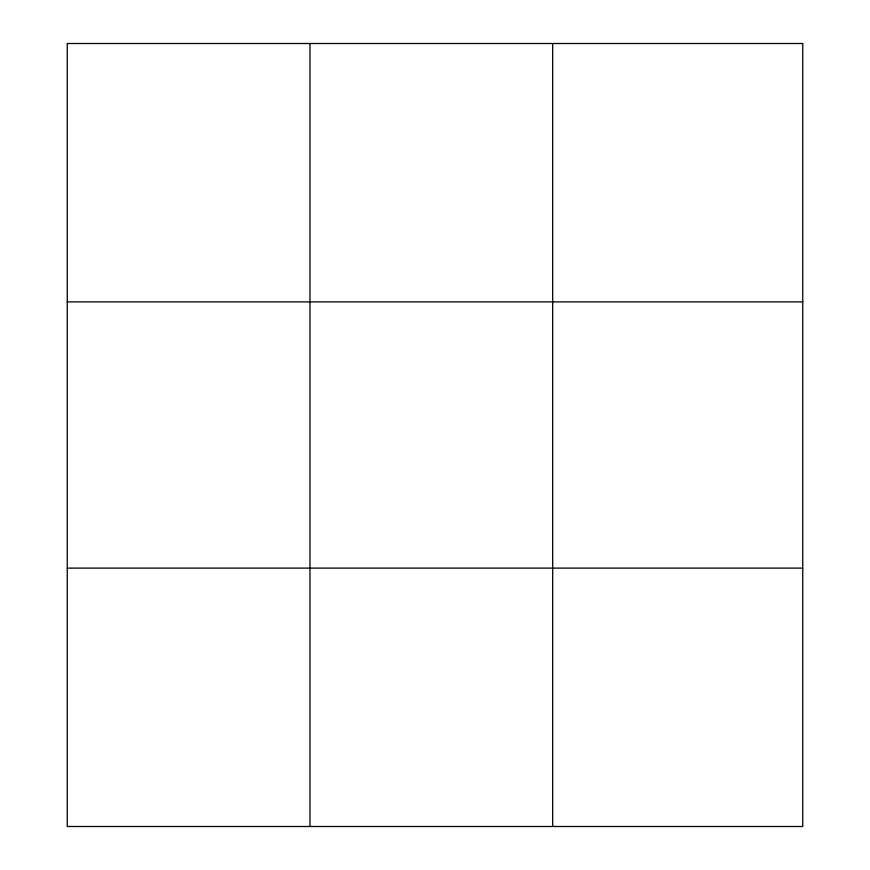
<?xml version="1.0" encoding="UTF-8"?>
<svg xmlns="http://www.w3.org/2000/svg" width="870" height="870" viewBox="0 0 870 870"><rect width="100%" height="100%" fill="white"/><g stroke="black" fill="none" stroke-linecap="round" stroke-linejoin="round"><path stroke-width="1.3" d="M309.97 43.5L309.97 826.5M552.678 43.5L552.678 826.5M67.251 301.89L802.749 301.89M67.251 568.11L802.749 568.11M802.749 43.5L802.749 826.5L67.251 826.5L67.251 43.5L802.749 43.5"/></g></svg>
